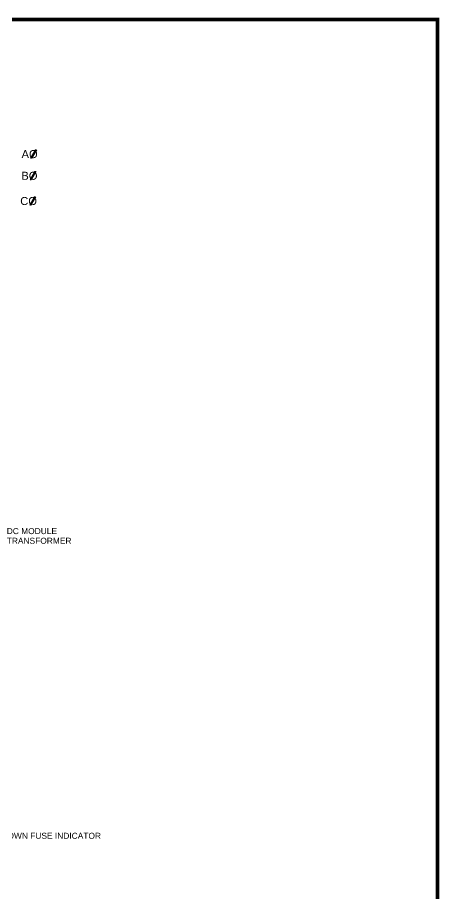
# Model space of a CAD drawing. Extents: x 1.5 to 19.5, y -3 to 8.3.
# Drawn here: x 16.17 to 19.46, y 1.42 to 8.26 of the extents above; entities that cross this region are included whole.
import ezdxf

# ---------------------------------------------------------------- set-up
doc = ezdxf.new("R2010")
doc.units = 0
doc.header["$MEASUREMENT"] = 0
doc.layers.get('0').update_dxf_attribs({"linetype": 'CONTINUOUS'})
doc.layers.add('DRAWING', color=7, linetype='CONTINUOUS')
doc.styles.get("Standard").update_dxf_attribs({"font": 'ARIAL.TTF'})

# ---------------------------------------------------------------- blocks, each defined once
blk = doc.blocks.new('A_phase')
h = blk.add_hatch(color=256)
h.paths.add_polyline_path([(0.1, -0.0335), (0.1076, -0.0335), (0.1449, 0.0311), (0.1373, 0.0311)], flags=16)
h.paths.add_polyline_path([(0.0099, -0.0497), (0.1646, -0.0497), (0.1646, 0.0473), (0.0099, 0.0473)], flags=9)
for p, q in [((0.1373, 0.0311), (0.1, -0.0335)), ((0.1449, 0.0311), (0.1076, -0.0335)), ((0.1373, 0.0311), (0.1449, 0.0311)), ((0.1076, -0.0335), (0.1, -0.0335))]:
    blk.add_line(p, q)
blk.add_text('AO', height=0.0625).set_placement((0.0289, -0.0324))
blk = doc.blocks.new('B_phase')
h = blk.add_hatch(color=256)
h.paths.add_polyline_path([(0.0939, -0.0314), (0.1014, -0.0314), (0.1387, 0.0332), (0.1312, 0.0332)], flags=16)
h.paths.add_polyline_path([(0.0103, -0.0476), (0.1585, -0.0476), (0.1585, 0.0494), (0.0103, 0.0494)], flags=9)
for p, q in [((0.1312, 0.0332), (0.0939, -0.0314)), ((0.1387, 0.0332), (0.1014, -0.0314)), ((0.1312, 0.0332), (0.1387, 0.0332)), ((0.1014, -0.0314), (0.0939, -0.0314))]:
    blk.add_line(p, q)
blk.add_text('BO', height=0.0625).set_placement((0.0253, -0.0303))
blk = doc.blocks.new('C_phase')
h = blk.add_hatch(color=256)
h.paths.add_polyline_path([(0.0991, -0.0264), (0.1066, -0.0264), (0.1439, 0.0382), (0.1364, 0.0382)], flags=16)
h.paths.add_polyline_path([(0.0134, -0.0425), (0.1685, -0.0425), (0.1685, 0.0545), (0.0134, 0.0545)], flags=9)
for p, q in [((0.1364, 0.0382), (0.0991, -0.0264)), ((0.1439, 0.0382), (0.1066, -0.0264)), ((0.1364, 0.0382), (0.1439, 0.0382)), ((0.1066, -0.0264), (0.0991, -0.0264))]:
    blk.add_line(p, q)
blk.add_text('CO', height=0.0625).set_placement((0.0253, -0.0253))

msp = doc.modelspace()

# ---------------------------------------------------------------- linework, layer by layer
at = {"color": 7, "const_width": 0.031}
msp.add_lwpolyline([(19.4486, -2.9542), (19.4486, 8.2458), (1.5286, 8.2458), (1.5286, -2.9542)], close=True, dxfattribs=at)

# ---------------------------------------------------------------- block references
at = {"layer": 'DRAWING', "color": 7}
for name, p in [('A_phase', (16.1691, 7.1963)), ('B_phase', (16.1713, 7.0248)), ('C_phase', (16.1625, 6.8227))]:
    msp.add_blockref(name, p, dxfattribs=at)

# ---------------------------------------------------------------- texts
for s, height, p in [('DC MODULE', 0.04688, (16.0825, 4.228)), ('TRANSFORMER', 0.046875, (16.0825, 4.1527)), ('ONE 900AMPS MAIN FUSE WITH BLOWN FUSE INDICATOR', 0.046875, (14.9745, 1.8493))]:
    msp.add_text(s, height=height, dxfattribs=at).set_placement(p)

doc.saveas('drawing.dxf')
